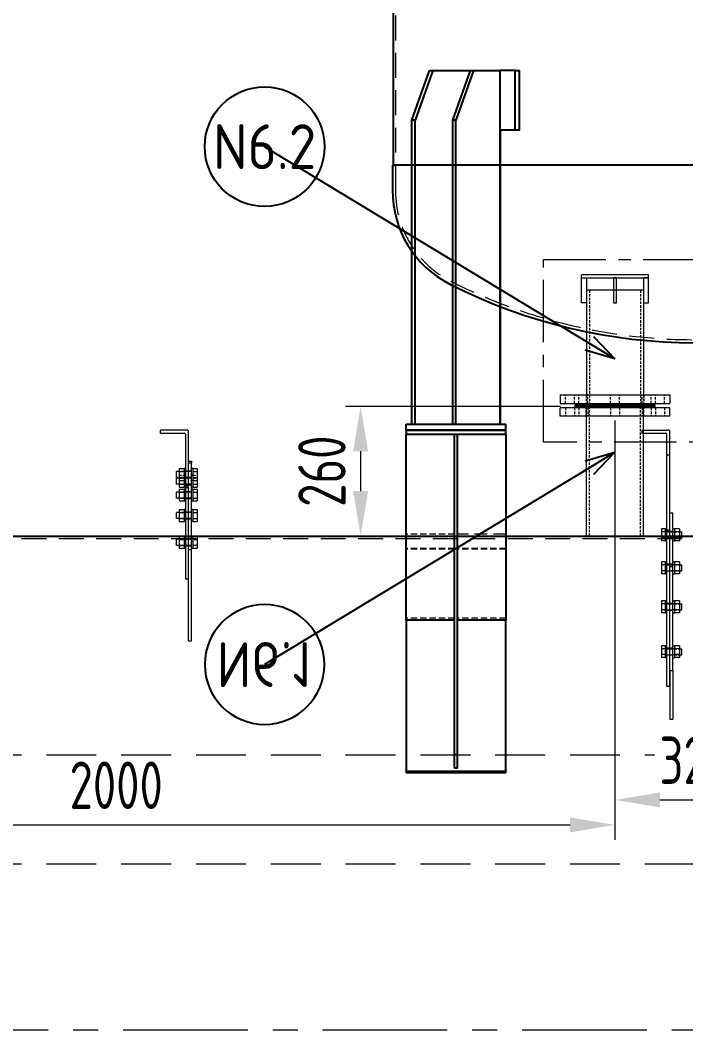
# Model space of a CAD drawing. Header units: millimetres. Extents: x -46397 to 283259, y -8690 to 23983.
# Drawn here: x 120929 to 122264, y 3969 to 5993 of the extents above; entities that cross this region are included whole.
import ezdxf
from ezdxf import colors
from ezdxf.entities.mleader import LeaderData, LeaderLine
from ezdxf.enums import TextEntityAlignment as Align
from ezdxf.math import Vec2, Vec3

# ---------------------------------------------------------------- set-up
doc = ezdxf.new("R2010")
doc.units = ezdxf.units.MM
for name, pattern in [('CENTER', [2, 1.25, -0.25, 0.25, -0.25]), ('HIDDEN', [0.375, 0.25, -0.125]), ('HIDDENX2', [0.75, 0.5, -0.25])]:
    doc.linetypes.add(name, pattern=pattern)
doc.layers.get('Defpoints').update_dxf_attribs({"lineweight": 0})
for name, color, linetype, lineweight in [('0-Dim', 7, 'Continuous', 0), ('AM_8', 1, 'Continuous', 25), ('CHUAN NET KHUAT', 4, 'HIDDEN', 0), ('DUONGCHINH', 7, 'Continuous', 25), ('DUONGTAM', 1, 'CENTER', 0), ('Long_AM_Visible', 30, 'Continuous', 25), ('PHANTOM 2', 8, 'Continuous', 0), ('Standard', 7, 'Continuous', 0)]:
    doc.layers.add(name, color=color, linetype=linetype, lineweight=lineweight)
doc.styles.add('GHI CHÚ 1', font='isocp_IV25.ttf', dxfattribs={"width": 0.8})
doc.styles.add('Long_Text', font='isocp.shx', dxfattribs={"width": 0.7})
doc.styles.get("Standard").update_dxf_attribs({"font": 'isocp.shx', "width": 0.8})
doc.dimstyles.new('1-30SCALE', dxfattribs={"dimtxt": 75, "dimasz": 75, "dimexe": 37.5, "dimexo": 30, "dimgap": 30, "dimtad": 1, "dimtoh": 1, "dimdec": 0, "dimdsep": 46, "dimtxsty": 'GHI CHÚ 1', "dimcen": 0.09, "dimclrd": 256, "dimclre": 256, "dimclrt": 2, "dimadec": 0, "dimazin": 0, "dimtfac": 1, "dimtdec": 0, "dimtofl": 0, "dimtmove": 0, "dimatfit": 3, "dimfxl": 1, "dimlwd": 0, "dimlwe": 0, "dimarcsym": 0})

# ---------------------------------------------------------------- blocks, each defined once
blk = doc.blocks.new('A$Cb6d5b212')
at = {"layer": 'CHUAN NET KHUAT', "color": 3, "linetype": 'HIDDENX2', "lineweight": 0, "ltscale": 100, "extrusion": (2.28848e-17, 1, 0)}
blk.add_line((-1500, 985), (0, 985), dxfattribs=at)
at = {"layer": 'CHUAN NET KHUAT', "color": 3, "linetype": 'HIDDENX2', "lineweight": 0, "ltscale": 200}
for p, q in [((0, 550.6), (-1500, 550.6)), ((0, 332), (-1500, 332))]:
    blk.add_line(p, q, dxfattribs=at)
at = {"layer": 'DUONGCHINH', "color": 2, "ltscale": 10, "extrusion": (2.28848e-17, 1, 0)}
blk.add_line((-1500, 990), (0, 990), dxfattribs=at)
at = {"layer": 'DUONGTAM', "ltscale": 200}
blk.add_line((-3546.2, 0), (3546.2, 0), dxfattribs=at)
blk = doc.blocks.new('A$Cd98a78a3')
at = {"color": 7, "linetype": 'Continuous', "lineweight": 0, "ltscale": 10, "extrusion": (-2.28848e-17, 1, 0)}
for p, q in [((-1071, 1196), (-1071, 1202)), ((-1017, 1202), (-1071, 1202)), ((-1071, 1196), (-1023, 1196)), ((-1015, 1086.3), (-1015, 1200)), ((-1021, 1194), (-1021, 1086.3)), ((-1015, 1140), (-1009, 1140)), ((-1015, 985.9), (-1015, 1136.4)), ((-1015, 1136.4), (-1009, 1136.4)), ((-1009, 1140), (-1009, 1136.4)), ((-1009, 985.9), (-1009, 1136.4)), ((-1039.3, 1107.4), (-1039.3, 1119.4)), ((-1034, 1119.4), (-1039.3, 1119.4)), ((-1034, 1125.3), (-1034, 1119.4)), ((-1034, 1125.3), (-1024, 1125.3)), ((-1034, 1119.4), (-1034, 1107.4)), ((-1034, 1119.4), (-1024, 1119.4)), ((-1024, 1125.4), (-1024, 1101.4)), ((-1021, 1125.4), (-1024, 1125.4)), ((-1006, 1125.4), (-1009, 1125.4)), ((-1006, 1101.4), (-1006, 1125.4)), ((-1006, 1125.3), (-998, 1125.3)), ((-1006, 1119.4), (-998, 1119.4)), ((-998, 1125.3), (-998, 1119.4)), ((-998, 1119.4), (-998, 1107.4)), ((-1034, 1107.4), (-1039.3, 1107.4)), ((-1039.3, 1093.7), (-1039.3, 1105.7)), ((-1034, 1105.7), (-1039.3, 1105.7)), ((-1034, 1093.7), (-1039.3, 1093.7)), ((-1034, 1107.4), (-1034, 1101.4)), ((-1034, 1107.4), (-1024, 1107.4)), ((-1034, 1101.4), (-1034, 1093.7)), ((-1034, 1101.4), (-1024, 1101.4)), ((-1034, 1093.7), (-1034, 1087.7)), ((-1034, 1093.7), (-1024, 1093.7)), ((-1024, 1101.4), (-1024, 1087.7)), ((-1021, 1101.4), (-1024, 1101.4)), ((-1006, 1101.4), (-1009, 1101.4)), ((-1006, 1107.4), (-998, 1107.4)), ((-1006, 1087.7), (-1006, 1101.4)), ((-1006, 1101.4), (-998, 1101.4)), ((-1006, 1093.7), (-998, 1093.7)), ((-998, 1107.4), (-998, 1101.4)), ((-998, 1101.4), (-998, 1093.7)), ((-998, 1093.7), (-998, 1087.7)), ((-1039.3, 1066.2), (-1039.3, 1078.2)), ((-1034, 1078.2), (-1039.3, 1078.2)), ((-1034, 1087.7), (-1024, 1087.7)), ((-1034, 1084.2), (-1034, 1078.2)), ((-1034, 1084.2), (-1024, 1084.2)), ((-1034, 1078.2), (-1034, 1066.2)), ((-1034, 1078.2), (-1024, 1078.2)), ((-1021, 1087.7), (-1024, 1087.7)), ((-1024, 1084.2), (-1024, 1060.2)), ((-1021, 1084.2), (-1024, 1084.2)), ((-1021, 1086.3), (-1021, 903.3)), ((-1015, 1086.3), (-1021, 1086.3)), ((-1006, 1087.7), (-1009, 1087.7)), ((-1006, 1084.2), (-1009, 1084.2)), ((-1006, 1087.7), (-998, 1087.7)), ((-1006, 1060.2), (-1006, 1084.2)), ((-1006, 1084.2), (-998, 1084.2)), ((-1006, 1078.2), (-998, 1078.2)), ((-998, 1084.2), (-998, 1078.2)), ((-998, 1078.2), (-998, 1066.2)), ((-1034, 1066.2), (-1039.3, 1066.2)), ((-1034, 1066.2), (-1034, 1060.3)), ((-1034, 1066.2), (-1024, 1066.2)), ((-1034, 1060.3), (-1024, 1060.3)), ((-1021, 1060.2), (-1024, 1060.2)), ((-1006, 1060.2), (-1009, 1060.2)), ((-1006, 1066.2), (-998, 1066.2)), ((-1006, 1060.3), (-998, 1060.3)), ((-998, 1066.2), (-998, 1060.3)), ((-1039.3, 1025.3), (-1039.3, 1037.3)), ((-1034, 1037.3), (-1039.3, 1037.3)), ((-1034, 1043.2), (-1034, 1037.2)), ((-1034, 1043.2), (-1024, 1043.2)), ((-1034, 1037.2), (-1034, 1025.3)), ((-1034, 1037.2), (-1024, 1037.2)), ((-1024, 1043.3), (-1024, 1019.3)), ((-1021, 1043.3), (-1024, 1043.3)), ((-1006, 1043.3), (-1009, 1043.3)), ((-1006, 1019.3), (-1006, 1043.3)), ((-1006, 1043.2), (-998, 1043.2)), ((-1006, 1037.2), (-998, 1037.2)), ((-998, 1043.2), (-998, 1037.2)), ((-998, 1037.2), (-998, 1025.3)), ((-1034, 1025.3), (-1039.3, 1025.3)), ((-1034, 1025.3), (-1034, 1019.3)), ((-1034, 1025.3), (-1024, 1025.3)), ((-1034, 1019.3), (-1024, 1019.3)), ((-1021, 1019.3), (-1024, 1019.3)), ((-1006, 1019.3), (-1009, 1019.3)), ((-1006, 1025.3), (-998, 1025.3)), ((-1006, 1019.3), (-998, 1019.3)), ((-998, 1025.3), (-998, 1019.3)), ((-1039.3, 971.3), (-1039.3, 983.3)), ((-1034, 983.3), (-1039.3, 983.3)), ((-1034, 989.3), (-1034, 983.3)), ((-1034, 989.3), (-1024, 989.3)), ((-1034, 983.3), (-1034, 971.4)), ((-1034, 983.3), (-1024, 983.3)), ((-1024, 989.3), (-1024, 965.3)), ((-1021, 989.3), (-1024, 989.3)), ((-1015, 985.9), (-1009, 985.9)), ((-1015, 779.7), (-1015, 985.9)), ((-1006, 989.3), (-1009, 989.3)), ((-1009, 779.7), (-1009, 985.9)), ((-1006, 965.3), (-1006, 989.3)), ((-1006, 989.3), (-998, 989.3)), ((-1006, 983.3), (-998, 983.3)), ((-998, 989.3), (-998, 983.3)), ((-998, 983.3), (-998, 971.4)), ((-1034, 971.3), (-1039.3, 971.3)), ((-1034, 971.4), (-1034, 965.4)), ((-1034, 971.4), (-1024, 971.4)), ((-1034, 965.4), (-1024, 965.4)), ((-1021, 965.3), (-1024, 965.3)), ((-1006, 965.3), (-1009, 965.3)), ((-1006, 971.4), (-998, 971.4)), ((-1006, 965.4), (-998, 965.4)), ((-998, 971.4), (-998, 965.4)), ((-1015, 903.3), (-1021, 903.3)), ((-1015, 779.7), (-1009, 779.7))]:
    blk.add_line(p, q, dxfattribs=at)
at = {"color": 7, "linetype": 'Continuous', "lineweight": 0, "ltscale": 10, "extrusion": (2.28848e-17, 1, 0)}
for p, q in [((-106, 1202), (-106, 1196)), ((-106, 1202), (-56, 1202)), ((-106, 1196), (-58, 1196)), ((-56, 1202), (-56, 1202)), ((-52, 1202), (-56, 1202)), ((-52, 1202), (-56, 1202)), ((-50, 1200), (-50, 1200)), ((-50, 1151.8), (-50, 1200)), ((-56, 1151.8), (-56, 1194)), ((-56, 688), (-56, 1151.8)), ((-50, 1151.8), (-56, 1151.8)), ((-50, 688), (-50, 1151.8)), ((-50, 1036.6), (-44, 1036.6)), ((-44, 720.7), (-44, 1036.6)), ((-67, 1004.2), (-67, 998.2)), ((-59, 1004.2), (-67, 1004.2)), ((-67, 998.2), (-67, 986.3)), ((-59, 998.2), (-67, 998.2)), ((-59, 980.3), (-59, 1004.3)), ((-59, 1004.3), (-56, 1004.3)), ((-44, 1004.3), (-41, 1004.3)), ((-41, 1004.3), (-41, 980.3)), ((-31, 1004.2), (-41, 1004.2)), ((-31, 998.2), (-41, 998.2)), ((-31, 1004.2), (-31, 998.2)), ((-31, 998.3), (-26, 998.3)), ((-31, 998.2), (-31, 986.3)), ((-26, 986.3), (-26, 998.3)), ((-67, 986.3), (-67, 980.3)), ((-59, 986.3), (-67, 986.3)), ((-59, 980.3), (-67, 980.3)), ((-59, 980.3), (-56, 980.3)), ((-44, 980.3), (-41, 980.3)), ((-31, 986.3), (-41, 986.3)), ((-31, 980.3), (-41, 980.3)), ((-31, 986.3), (-31, 980.3)), ((-31, 986.3), (-26, 986.3)), ((-67, 938.4), (-67, 932.4)), ((-59, 938.4), (-67, 938.4)), ((-67, 932.4), (-67, 920.4)), ((-59, 932.4), (-67, 932.4)), ((-59, 914.4), (-59, 938.4)), ((-59, 938.4), (-56, 938.4)), ((-44, 938.4), (-41, 938.4)), ((-31, 938.4), (-41, 938.4)), ((-41, 938.4), (-41, 914.4)), ((-31, 932.4), (-41, 932.4)), ((-31, 938.4), (-31, 932.4)), ((-31, 932.4), (-31, 920.4)), ((-31, 932.4), (-26, 932.4)), ((-26, 920.4), (-26, 932.4)), ((-67, 920.4), (-67, 914.4)), ((-59, 920.4), (-67, 920.4)), ((-59, 914.4), (-67, 914.4)), ((-59, 914.4), (-56, 914.4)), ((-44, 914.4), (-41, 914.4)), ((-31, 920.4), (-41, 920.4)), ((-31, 914.4), (-41, 914.4)), ((-31, 920.4), (-31, 914.4)), ((-31, 920.4), (-26, 920.4)), ((-67, 860), (-67, 854)), ((-59, 860), (-67, 860)), ((-67, 854), (-67, 842)), ((-59, 854), (-67, 854)), ((-59, 836), (-59, 860)), ((-59, 860), (-56, 860)), ((-44, 860), (-41, 860)), ((-31, 860), (-41, 860)), ((-41, 860), (-41, 836)), ((-31, 854), (-41, 854)), ((-31, 860), (-31, 854)), ((-31, 854), (-31, 842)), ((-31, 854), (-26, 854)), ((-26, 842), (-26, 854)), ((-67, 842), (-67, 836)), ((-59, 842), (-67, 842)), ((-59, 836), (-67, 836)), ((-59, 836), (-56, 836)), ((-44, 836), (-41, 836)), ((-31, 842), (-41, 842)), ((-31, 836), (-41, 836)), ((-31, 842), (-31, 836)), ((-31, 842), (-26, 842)), ((-67, 770.1), (-67, 764.1)), ((-59, 770.1), (-67, 770.1)), ((-59, 746.1), (-59, 770.1)), ((-59, 770.1), (-56, 770.1)), ((-44, 770.1), (-41, 770.1)), ((-31, 770.1), (-41, 770.1)), ((-41, 770.1), (-41, 746.1)), ((-31, 770.1), (-31, 764.1)), ((-67, 764.1), (-67, 752.2)), ((-59, 764.1), (-67, 764.1)), ((-67, 752.2), (-67, 746.2)), ((-59, 752.2), (-67, 752.2)), ((-31, 764.1), (-41, 764.1)), ((-31, 752.2), (-41, 752.2)), ((-31, 764.1), (-26, 764.1)), ((-31, 764.1), (-31, 752.2)), ((-31, 752.2), (-31, 746.2)), ((-31, 752.1), (-26, 752.1)), ((-26, 752.1), (-26, 764.1)), ((-59, 746.2), (-67, 746.2)), ((-59, 746.1), (-56, 746.1)), ((-44, 746.1), (-41, 746.1)), ((-31, 746.2), (-41, 746.2)), ((-50, 720.7), (-50, 622.7)), ((-50, 720.7), (-44, 720.7)), ((-44, 720.7), (-44, 622.7)), ((-50, 688), (-56, 688)), ((-50, 622.7), (-44, 622.7))]:
    blk.add_line(p, q, dxfattribs=at)
at = {"color": 4, "linetype": 'HIDDENX2', "lineweight": 0, "ltscale": 10, "extrusion": (-2.28848e-17, 1, 0)}
for p, q in [((-1009, 1119.4), (-1034, 1119.4)), ((-1034, 1119.4), (-1021, 1119.4)), ((-1021, 1120.4), (-1015, 1120.4)), ((-1015, 1120.4), (-1009, 1120.4)), ((-1034, 1111.7), (-1024, 1111.7)), ((-1009, 1107.4), (-1034, 1107.4)), ((-1034, 1107.4), (-1021, 1107.4)), ((-1009, 1105.7), (-1034, 1105.7)), ((-1034, 1105.7), (-1024, 1105.7)), ((-1034, 1105.7), (-1021, 1105.7)), ((-1009, 1093.7), (-1034, 1093.7)), ((-1034, 1093.7), (-1021, 1093.7)), ((-1021, 1111.7), (-1024, 1111.7)), ((-1021, 1106.7), (-1015, 1106.7)), ((-1021, 1106.4), (-1015, 1106.4)), ((-1015, 1106.7), (-1009, 1106.7)), ((-1015, 1106.4), (-1009, 1106.4)), ((-1006, 1111.7), (-1009, 1111.7)), ((-1006, 1111.7), (-998, 1111.7)), ((-1006, 1105.7), (-998, 1105.7)), ((-1009, 1078.2), (-1034, 1078.2)), ((-1034, 1078.2), (-1021, 1078.2)), ((-1021, 1092.7), (-1015, 1092.7)), ((-1015, 1090), (-1021, 1090)), ((-1021, 1079.2), (-1015, 1079.2)), ((-1015, 1092.7), (-1009, 1092.7)), ((-1015, 1079.2), (-1009, 1079.2)), ((-1009, 1066.2), (-1034, 1066.2)), ((-1034, 1066.2), (-1021, 1066.2)), ((-1021, 1065.2), (-1015, 1065.2)), ((-1015, 1065.2), (-1009, 1065.2)), ((-1009, 1037.3), (-1034, 1037.3)), ((-1034, 1037.3), (-1021, 1037.3)), ((-1021, 1038.3), (-1015, 1038.3)), ((-1015, 1038.3), (-1009, 1038.3)), ((-1009, 1025.3), (-1034, 1025.3)), ((-1034, 1025.3), (-1021, 1025.3)), ((-1021, 1024.3), (-1015, 1024.3)), ((-1015, 1024.3), (-1009, 1024.3)), ((-1009, 983.3), (-1034, 983.3)), ((-1034, 983.3), (-1021, 983.3)), ((-1021, 984.3), (-1015, 984.3)), ((-1015, 990), (-1009, 990)), ((-1015, 984.3), (-1009, 984.3)), ((-1009, 971.3), (-1034, 971.3)), ((-1034, 971.3), (-1021, 971.3)), ((-1021, 970.3), (-1015, 970.3)), ((-1015, 970.3), (-1009, 970.3)), ((-1015, 963), (-1009, 963))]:
    blk.add_line(p, q, dxfattribs=at)
at = {"color": 4, "linetype": 'HIDDENX2', "lineweight": 0, "ltscale": 10, "extrusion": (2.28848e-17, 1, 0)}
for p, q in [((-50, 1001.5), (-56, 1001.5)), ((-50, 999.3), (-56, 999.3)), ((-56, 998.3), (-31, 998.3)), ((-44, 999.3), (-50, 999.3)), ((-31, 998.3), (-44, 998.3)), ((-56, 986.3), (-31, 986.3)), ((-50, 985.3), (-56, 985.3)), ((-44, 985.3), (-50, 985.3)), ((-31, 986.3), (-44, 986.3)), ((-50, 933.4), (-56, 933.4)), ((-56, 932.4), (-31, 932.4)), ((-44, 933.4), (-50, 933.4)), ((-31, 932.4), (-44, 932.4)), ((-56, 920.4), (-31, 920.4)), ((-50, 919.4), (-56, 919.4)), ((-50, 928.6), (-44, 928.6)), ((-44, 919.4), (-50, 919.4)), ((-31, 920.4), (-44, 920.4)), ((-50, 855), (-56, 855)), ((-56, 854), (-31, 854)), ((-44, 855), (-50, 855)), ((-31, 854), (-44, 854)), ((-56, 842), (-31, 842)), ((-50, 841), (-56, 841)), ((-44, 841), (-50, 841)), ((-31, 842), (-44, 842)), ((-50, 765.1), (-56, 765.1)), ((-56, 764.1), (-31, 764.1)), ((-56, 752.1), (-31, 752.1)), ((-50, 751.1), (-56, 751.1)), ((-44, 765.1), (-50, 765.1)), ((-44, 751.1), (-50, 751.1)), ((-31, 764.1), (-44, 764.1)), ((-31, 752.1), (-44, 752.1))]:
    blk.add_line(p, q, dxfattribs=at)
at = {"color": 7, "linetype": 'Continuous', "lineweight": 0, "ltscale": 10}
for centre in [(-1023, 1194), (-58, 1194)]:
    blk.add_arc(centre, 2, 0, 90, dxfattribs=at)
at = {"color": 7, "linetype": 'Continuous', "lineweight": 0, "ltscale": 10, "extrusion": (0, 0, -1)}
blk.add_arc((1017, 1200), 2, 90, 180, dxfattribs=at)
at = {"color": 7, "linetype": 'Continuous', "lineweight": 0, "ltscale": 10}
blk.add_ellipse((-52, 1200), major_axis=(-2, 0), ratio=0.999995, start_param=-3.141593, end_param=-1.570796, dxfattribs=at)
at = {"color": 7, "linetype": 'Continuous', "lineweight": 0, "ltscale": 10, "extrusion": (0, 0, -1)}
blk.add_ellipse((-52, 1200), major_axis=(0, 2), ratio=1, start_param=0, end_param=1.570796, dxfattribs=at)
blk = doc.blocks.new('SD2-1')
at = {"layer": 'CHUAN NET KHUAT', "ltscale": 50, "extrusion": (2.28848e-17, 1, 0)}
for p, q in [((198.3, 478.3), (101.3, 478.3)), ((301.3, 474.3), (101.3, 474.3)), ((198.3, 449.3), (101.3, 449.3)), ((198.3, 447.8), (101.3, 447.8)), ((301.3, 449.3), (204.3, 449.3)), ((301.3, 447.8), (204.3, 447.8)), ((198.3, 309.6), (101.3, 309.6)), ((301.3, 309.6), (204.3, 309.6))]:
    blk.add_line(p, q, dxfattribs=at)
at = {"layer": 'CHUAN NET KHUAT', "ltscale": 100, "extrusion": (2.28848e-17, 1, 0)}
blk.add_line((301.3, 478.3), (204.3, 478.3), dxfattribs=at)
at = {"layer": 'DUONGCHINH', "extrusion": (2.28848e-17, 1, 0)}
for p, q in [((301.3, 686.3), (101.3, 686.3)), ((101.3, 686.3), (101.3, 678.3)), ((101.3, 678.3), (301.3, 678.3)), ((101.3, 305.6), (101.3, 678.3)), ((198.3, 35.8), (198.3, 678.3)), ((204.3, 35.8), (204.3, 678.3)), ((301.3, 678.3), (301.3, 686.3)), ((301.3, 678.3), (301.3, 305.6)), ((101.3, 305.6), (101.3, 2.1)), ((198.3, 305.6), (101.3, 305.6)), ((301.3, 305.6), (204.3, 305.6)), ((301.3, 2.1), (301.3, 305.6)), ((198.3, 8.7), (198.3, 35.8)), ((204.3, 35.8), (198.3, 35.8)), ((204.3, 8.7), (204.3, 35.8)), ((101.3, 0), (101.3, 2.1)), ((301.3, 2.1), (101.3, 2.1)), ((101.3, 0), (301.3, 0)), ((204.3, 8.7), (198.3, 8.7)), ((301.3, 2.1), (301.3, 0))]:
    blk.add_line(p, q, dxfattribs=at)
blk = doc.blocks.new('WQU EUIQUWE QWEQWE')
at = {"color": 2, "linetype": 'Continuous', "lineweight": 0, "ltscale": 10, "extrusion": (-2.22045e-16, 1, 0)}
for p, q in [((4950, 1247), (4730, 1247)), ((4730, 1230), (4730, 1247)), ((4919, 1250), (4761, 1250)), ((4761, 1247), (4761, 1250)), ((4782.8, 990), (4782.8, 1250)), ((4897.1, 990), (4897.1, 1250)), ((4919, 1247), (4919, 1250)), ((4950, 1230), (4950, 1247)), ((4950, 1230), (4730, 1230)), ((4782.8, 990), (4897.1, 990))]:
    blk.add_line(p, q, dxfattribs=at)
at = {"color": 1, "linetype": 'HIDDENX2', "lineweight": 0, "ltscale": 10, "extrusion": (-2.22045e-16, 1, 0)}
for p, q in [((4741, 1247), (4741, 1230)), ((4759, 1247), (4759, 1230)), ((4767.4, 1247), (4767.4, 1230)), ((4782, 1230), (4782, 1250)), ((4785.4, 1247), (4785.4, 1230)), ((4788.9, 990), (4788.9, 1250)), ((4831, 1247), (4831, 1230)), ((4849, 1247), (4849, 1230)), ((4891.1, 990), (4891.1, 1250)), ((4894.6, 1247), (4894.6, 1230)), ((4898, 1230), (4898, 1250)), ((4912.6, 1247), (4912.6, 1230)), ((4921, 1247), (4921, 1230)), ((4939, 1247), (4939, 1230))]:
    blk.add_line(p, q, dxfattribs=at)
blk = doc.blocks.new('A$C84ccd93c')
at = {"color": 3, "linetype": 'HIDDENX2', "lineweight": 0, "ltscale": 100, "extrusion": (6.89019e-16, 1, 0)}
blk.add_line((-597.7, 1954.6), (-597.7, 454.6), dxfattribs=at)
at = {"color": 3, "linetype": 'HIDDENX2', "lineweight": 0, "ltscale": 100}
blk.add_lwpolyline([(-597.7, 454.6), (-597.7, 404.6, 0.284518), (-486, 221.3, 0.238987), (490.7, 221.3, 0.284518), (602.3, 404.6), (602.3, 454.6)], format="xyb", dxfattribs=at)
at = {"layer": 'DUONGCHINH', "color": 2, "ltscale": 10, "extrusion": (6.89019e-16, 1, 0)}
for p in [(-602.7, 1954.6), (607.3, 454.6)]:
    blk.add_line(p, (-602.7, 454.6), dxfattribs=at)
at = {"layer": 'DUONGCHINH', "color": 2, "ltscale": 10}
blk.add_lwpolyline([(-603.7, 454.6), (-603.7, 404.6, 0.28449), (-488.7, 216, 0.238987), (493.4, 216, 0.28449), (608.3, 404.6), (608.3, 454.6)], format="xyb", close=True, dxfattribs=at)
blk = doc.blocks.new('A$Cbc6c2a49')
at = {"color": 2, "linetype": 'Continuous', "lineweight": 0, "ltscale": 10, "extrusion": (6.89019e-16, 1, 0)}
for p, q in [((-90.5, 234.7), (-224.8, 234.7)), ((-224.8, 228.7), (-224.8, 234.7)), ((-224.8, 228.7), (-90.5, 228.7)), ((-90.5, 228.7), (-90.5, 234.7)), ((-160.7, 203.7), (-214.8, 203.7)), ((-214.8, 203.7), (-214.8, -6)), ((-100.5, 203.7), (-154.7, 203.7)), ((-100.5, 203.7), (-100.5, -6)), ((-214.8, 178.7), (-224.8, 178.7)), ((-267.7, -6), (-47.7, -6)), ((-267.7, -6), (-267.7, -23)), ((-47.7, -6), (-47.7, -23)), ((-267.7, -23), (-47.7, -23)), ((-236.7, -23), (-236.7, -26)), ((-236.7, -26), (-78.7, -26)), ((-78.7, -23), (-78.7, -26))]:
    blk.add_line(p, q, dxfattribs=at)
at = {"color": 1, "linetype": 'HIDDENX2', "lineweight": 0, "ltscale": 10, "extrusion": (6.89019e-16, 1, 0)}
for p, q in [((-208.8, 203.7), (-208.8, -26)), ((-154.7, 203.7), (-160.7, 203.7)), ((-106.5, 203.7), (-106.5, -26)), ((-256.7, -23), (-256.7, -6)), ((-238.7, -23), (-238.7, -6)), ((-230.3, -23), (-230.3, -6)), ((-215.7, -6), (-215.7, -26)), ((-214.8, -6), (-214.8, -26)), ((-212.3, -23), (-212.3, -6)), ((-166.7, -23), (-166.7, -6)), ((-148.7, -23), (-148.7, -6)), ((-103, -23), (-103, -6)), ((-100.5, -6), (-100.5, -26)), ((-99.7, -6), (-99.7, -26)), ((-85, -23), (-85, -6)), ((-76.7, -23), (-76.7, -6)), ((-58.7, -23), (-58.7, -6))]:
    blk.add_line(p, q, dxfattribs=at)
at = {"color": 2, "linetype": 'Continuous', "lineweight": 0, "ltscale": 10}
for points in [[(-224.8, 228.7), (-214.8, 228.7), (-214.8, 178.7), (-224.8, 178.7)], [(-154.7, 228.7), (-160.7, 228.7), (-160.7, 178.7), (-154.7, 178.7)], [(-90.5, 228.7), (-100.5, 228.7), (-100.5, 178.7), (-90.5, 178.7)]]:
    blk.add_lwpolyline(points, close=True, dxfattribs=at)
blk = doc.blocks.new('_TagCircle')
at = {"color": 0, "linetype": 'ByBlock', "lineweight": -2, "transparency": 16777216}
blk.add_circle((0, 0), 4, dxfattribs=at)
at = {"layer": 'Long_AM_Visible', "color": 0, "transparency": 16777216, "style": 'Long_Text'}
blk.add_attdef('TAGNUMBER', text='', height=3, dxfattribs=at).set_placement((0, -1.5), align=Align.CENTER)
blk = doc.blocks.new('_Open30')
at = {"color": 0, "linetype": 'ByBlock', "lineweight": -2}
for p, q in [((-1, 0.268), (0, 0)), ((0, 0), (-1, -0.268)), ((0, 0), (-1, 0))]:
    blk.add_line(p, q, dxfattribs=at)
blk = doc.blocks.new('*D514')
at = {"layer": 'Defpoints', "color": 0, "transparency": 16777216}
for p in [(122121.6, 5220.1, -1.5), (120121.6, 5158.6, -1.5), (122121.6, 4379.5)]:
    blk.add_point(p, dxfattribs=at)
at = {"layer": 'PHANTOM 2', "linetype": 'Continuous', "lineweight": 0, "transparency": 16777216}
for p, q in [((122121.6, 5190.1), (122121.6, 4349.5)), ((120121.6, 5128.6), (120121.6, 4349.5)), ((120211.6, 4379.5), (122031.6, 4379.5))]:
    blk.add_line(p, q, dxfattribs=at)
at = {"layer": 'PHANTOM 2', "transparency": 16777216}
for points in [[(120211.6, 4394.5), (120211.6, 4364.5), (120121.6, 4379.5)], [(122031.6, 4394.5), (122031.6, 4364.5), (122121.6, 4379.5)]]:
    blk.add_solid(points, dxfattribs=at)
at = {"layer": 'PHANTOM 2', "color": 2, "transparency": 16777216, "insert": (121121.6, 4458.9), "char_height": 95, "attachment_point": 5, "style": 'GHI CHÚ 1', "bg_fill": 3, "box_fill_scale": 1.1, "bg_fill_color": 256, "bg_fill_true_color": 13158600, "bg_fill_transparency": 0}
blk.add_mtext('2000', dxfattribs=at)
blk = doc.blocks.new('*D513')
at = {"layer": 'Defpoints', "color": 0, "transparency": 16777216}
for p in [(122121.6, 5220.1, -1.5), (122441.6, 5220.1, -1.5), (122441.6, 4429.5)]:
    blk.add_point(p, dxfattribs=at)
at = {"layer": 'PHANTOM 2', "linetype": 'Continuous', "lineweight": 0, "transparency": 16777216}
for p, q in [((122121.6, 5190.1), (122121.6, 4399.5)), ((122441.6, 5190.1), (122441.6, 4399.5)), ((122211.6, 4429.5), (122351.6, 4429.5))]:
    blk.add_line(p, q, dxfattribs=at)
at = {"layer": 'PHANTOM 2', "transparency": 16777216}
for points in [[(122211.6, 4444.5), (122211.6, 4414.5), (122121.6, 4429.5)], [(122351.6, 4444.5), (122351.6, 4414.5), (122441.6, 4429.5)]]:
    blk.add_solid(points, dxfattribs=at)
at = {"layer": 'PHANTOM 2', "color": 2, "transparency": 16777216, "insert": (122281.6, 4508.9), "char_height": 95, "attachment_point": 5, "style": 'GHI CHÚ 1', "bg_fill": 3, "box_fill_scale": 1.1, "bg_fill_color": 256, "bg_fill_true_color": 13158600, "bg_fill_transparency": 0}
blk.add_mtext('320', dxfattribs=at)
blk = doc.blocks.new('sd2-5')
at = {"layer": 'DUONGCHINH', "ltscale": 10, "extrusion": (6.89019e-16, 1, 0)}
for p, q in [((-188.1, 621.6), (-152.7, 721.6)), ((-146.4, 721.6), (-181.7, 621.6)), ((-152.7, 721.6), (-146.7, 721.6)), ((-146.7, 721.6), (-145.8, 721.6)), ((-145.8, 721.6), (-134.5, 721.6)), ((-134.5, 721.6), (-71, 721.6)), ((-106.1, 621.6), (-70.7, 721.6)), ((-64.4, 721.6), (-99.7, 621.6)), ((-71, 721.6), (-64.6, 721.6)), ((-64.6, 721.6), (-11.6, 721.6)), ((19.3, 721.6), (-11.6, 721.6)), ((-11.3, 12), (-11.3, 721.6)), ((19.3, 721.6), (27.9, 721.6)), ((19.3, 601.6), (19.3, 721.6)), ((27.9, 601.6), (27.9, 721.6)), ((-188.1, 12), (-188.1, 621.6)), ((-181.7, 621.6), (-188.1, 621.6)), ((-181.7, 12), (-181.7, 621.6)), ((-106.1, 12), (-106.1, 621.6)), ((-99.7, 621.6), (-106.1, 621.6)), ((-99.7, 12), (-99.7, 621.6)), ((19.3, 601.6), (-11.6, 601.6)), ((-11.3, 601.6), (-11.3, 12)), ((27.9, 601.6), (19.3, 601.6)), ((-199.7, 12), (0, 12)), ((-199.7, 0), (-199.7, 12)), ((-199.7, 0), (0, 0)), ((0, 12), (0.3, 12)), ((0, 0), (0.3, 0)), ((0.3, 0), (0.3, 12))]:
    blk.add_line(p, q, dxfattribs=at)
blk = doc.blocks.new('*D1410')
at = {"layer": 'Defpoints', "color": 0, "transparency": 16777216}
for p in [(122042.6, 5218.6, -1.5), (121611.6, 4958.6), (122095.2, 4958.6, -1.5)]:
    blk.add_point(p, dxfattribs=at)
at = {"layer": 'PHANTOM 2', "linetype": 'Continuous', "lineweight": 0, "transparency": 16777216}
for p, q in [((122012.6, 5218.6), (121581.6, 5218.6)), ((121611.6, 5128.6), (121611.6, 5048.6)), ((122065.2, 4958.6), (121581.6, 4958.6))]:
    blk.add_line(p, q, dxfattribs=at)
at = {"layer": 'PHANTOM 2', "transparency": 16777216}
for points in [[(121596.6, 5128.6), (121626.6, 5128.6), (121611.6, 5218.6)], [(121596.6, 5048.6), (121626.6, 5048.6), (121611.6, 4958.6)]]:
    blk.add_solid(points, dxfattribs=at)
at = {"layer": 'PHANTOM 2', "color": 2, "transparency": 16777216, "insert": (121534.1, 5088.6), "char_height": 95, "attachment_point": 5, "rotation": 90, "style": 'GHI CHÚ 1'}
blk.add_mtext('260', dxfattribs=at)

msp = doc.modelspace()

# ---------------------------------------------------------------- hatches: boundary and pattern name
at = {"layer": 'AM_8'}
msp.add_hatch(color=4, dxfattribs=at).paths.add_polyline_path([(122042.61, 5218.61), (122200.62, 5218.61), (122200.62, 5221.61), (122042.61, 5221.61)])

# ---------------------------------------------------------------- linework, layer by layer
at = {"elevation": -1.5}
msp.add_lwpolyline([(122042.61, 5221.61), (122200.62, 5221.61), (122200.62, 5218.61), (122042.61, 5218.61)], close=True, dxfattribs=at)

# ---------------------------------------------------------------- block references
for name, p in [('A$Cbc6c2a49', (122279.28, 5247.61, -1.5)), ('A$C84ccd93c', (122279.28, 5247.61, -1.5)), ('SD2-1', (121601.44, 4484.29, -1.5))]:
    msp.add_blockref(name, p)
at = {"layer": 'Standard'}
for name, p in [('WQU EUIQUWE QWEQWE', (117281.62, 3968.61, -1.5)), ('A$Cd98a78a3', (122281.62, 3968.61, -1.5)), ('A$Cb6d5b212', (122281.62, 3968.61, -1.5))]:
    msp.add_blockref(name, p, dxfattribs=at)

# ---------------------------------------------------------------- leaders
at = {"layer": '0-Dim', "color": 6}
ml = msp.add_multileader_block('Standard', dxfattribs=at)
ml.set_content('_TagCircle', color=6, scale=30)
ml.set_attribute('TAGNUMBER', 'N6.2', width=0)
ml.set_leader_properties(color=5)
ml.set_arrow_properties(name='OPEN30')
ml.build(insert=Vec2(0, 0))
ml.multileader.update_dxf_attribs({"has_dogleg": 0, "text_left_attachment_type": 6, "text_right_attachment_type": 6, "dogleg_length": 0.36, "arrow_head_size": 60, "block_connection_type": 1})
ctx = ml.context
ctx.base_point, ctx.char_height, ctx.arrow_head_size, ctx.landing_gap_size, ctx.plane_origin = Vec3(121419.08, 5739.17, -1.5), 56, 60, 1.4, Vec3(121769.37, 5635.89, -1.5)
ctx.left_attachment, ctx.right_attachment, ctx.attachment_type = 6, 6, 1
notes = []
notes.append((ctx, [(0, (1, 1, 0), (121419.44, 5739.17, -1.5), (-1, 0), 0.36, [(0, [(122121.61, 5313.75, -1.5)], 0, [])])]))
ctx.block.insert = Vec3(121419.08, 5739.17, -1.5)
for ctx, leaders in notes:
    for number, flags, end, landing, length, lines in leaders:
        leader = LeaderData()
        leader.index, (leader.has_last_leader_line, leader.has_dogleg_vector, leader.attachment_direction) = number, flags
        leader.last_leader_point, leader.dogleg_vector, leader.dogleg_length = Vec3(end), Vec3(landing), length
        for number, points, colour, breaks in lines:
            line = LeaderLine()
            line.index, line.vertices, line.color, line.breaks = number, Vec3.list(points), colors.encode_raw_color(colour), breaks
            leader.lines.append(line)
        ctx.leaders.append(leader)

# ---------------------------------------------------------------- next in the draw order: dimensions: what is measured, and where the dimension line sits
at = {"layer": 'PHANTOM 2'}
dim = msp.add_linear_dim(base=(122121.61, 4379.51), p1=(120121.62, 5158.61, -1.5), p2=(122121.61, 5220.11, -1.5), dimstyle='1-30SCALE', override={"dimtxt": 95, "dimasz": 90, "dimexe": 30, "dimtmove": 1, "dimtfill": 1}, dxfattribs=at)
dim.commit()
dim.dimension.update_dxf_attribs({"geometry": '*D514', "text_midpoint": (121121.61, 4458.88)})

# ---------------------------------------------------------------- next in the draw order: block references
msp.add_blockref('sd2-5', (121902.49, 5170.61, -1.5))

# ---------------------------------------------------------------- next in the draw order: dimensions: what is measured, and where the dimension line sits
dim = msp.add_linear_dim(base=(121611.58, 4958.61), p1=(122042.61, 5218.61, -1.5), p2=(122095.23, 4958.61, -1.5), angle=90, dimstyle='1-30SCALE', override={"dimtxt": 95, "dimasz": 90, "dimexe": 30, "dimtmove": 1}, dxfattribs=at)
dim.commit()
dim.dimension.update_dxf_attribs({"geometry": '*D1410', "text_midpoint": (121534.07, 5088.61)})
dim = msp.add_linear_dim(base=(122441.61, 4429.51), p1=(122121.61, 5220.11, -1.5), p2=(122441.61, 5220.11, -1.5), dimstyle='1-30SCALE', override={"dimtxt": 95, "dimasz": 90, "dimexe": 30, "dimtmove": 1, "dimtfill": 1}, dxfattribs=at)
dim.commit()
dim.dimension.update_dxf_attribs({"geometry": '*D513', "text_midpoint": (122281.61, 4508.88)})

# ---------------------------------------------------------------- next in the draw order: linework, layer by layer
at = {"layer": 'DUONGTAM', "color": 6, "ltscale": 100}
msp.add_lwpolyline([(121978.32, 5513.07), (122645.03, 5513.07), (122645.03, 5147), (121978.32, 5147)], close=True, dxfattribs=at)

# ---------------------------------------------------------------- next in the draw order: leaders
at = {"layer": '0-Dim', "color": 6}
ml = msp.add_multileader_block('Standard', dxfattribs=at)
ml.set_content('_TagCircle', color=6, scale=-30)
ml.set_attribute('TAGNUMBER', 'N6.1', width=0)
ml.set_leader_properties(color=5)
ml.set_arrow_properties(name='OPEN30')
ml.build(insert=Vec2(0, 0))
ml.multileader.update_dxf_attribs({"has_dogleg": 0, "text_left_attachment_type": 6, "text_right_attachment_type": 6, "dogleg_length": 0.36, "arrow_head_size": 60, "block_connection_type": 1})
ctx = ml.context
ctx.base_point, ctx.char_height, ctx.arrow_head_size, ctx.landing_gap_size, ctx.plane_origin = Vec3(121419.08, 4701.04, -1.5), 56, 60, 1.4, Vec3(121769.37, 4804.32, -1.5)
ctx.left_attachment, ctx.right_attachment, ctx.attachment_type = 6, 6, 1
notes = []
notes.append((ctx, [(0, (1, 1, 0), (121419.44, 4701.04, -1.5), (-1, 0), 0.36, [(0, [(122121.61, 5126.47, -1.5)], 0, [])])]))
ctx.block.insert, ctx.block.rotation, ctx.block.scale = Vec3(121419.08, 4701.04, -1.5), 3.1415927, Vec3(-30, 30, 30)
for ctx, leaders in notes:
    for number, flags, end, landing, length, lines in leaders:
        leader = LeaderData()
        leader.index, (leader.has_last_leader_line, leader.has_dogleg_vector, leader.attachment_direction) = number, flags
        leader.last_leader_point, leader.dogleg_vector, leader.dogleg_length = Vec3(end), Vec3(landing), length
        for number, points, colour, breaks in lines:
            line = LeaderLine()
            line.index, line.vertices, line.color, line.breaks = number, Vec3.list(points), colors.encode_raw_color(colour), breaks
            leader.lines.append(line)
        ctx.leaders.append(leader)

doc.saveas('drawing.dxf')
